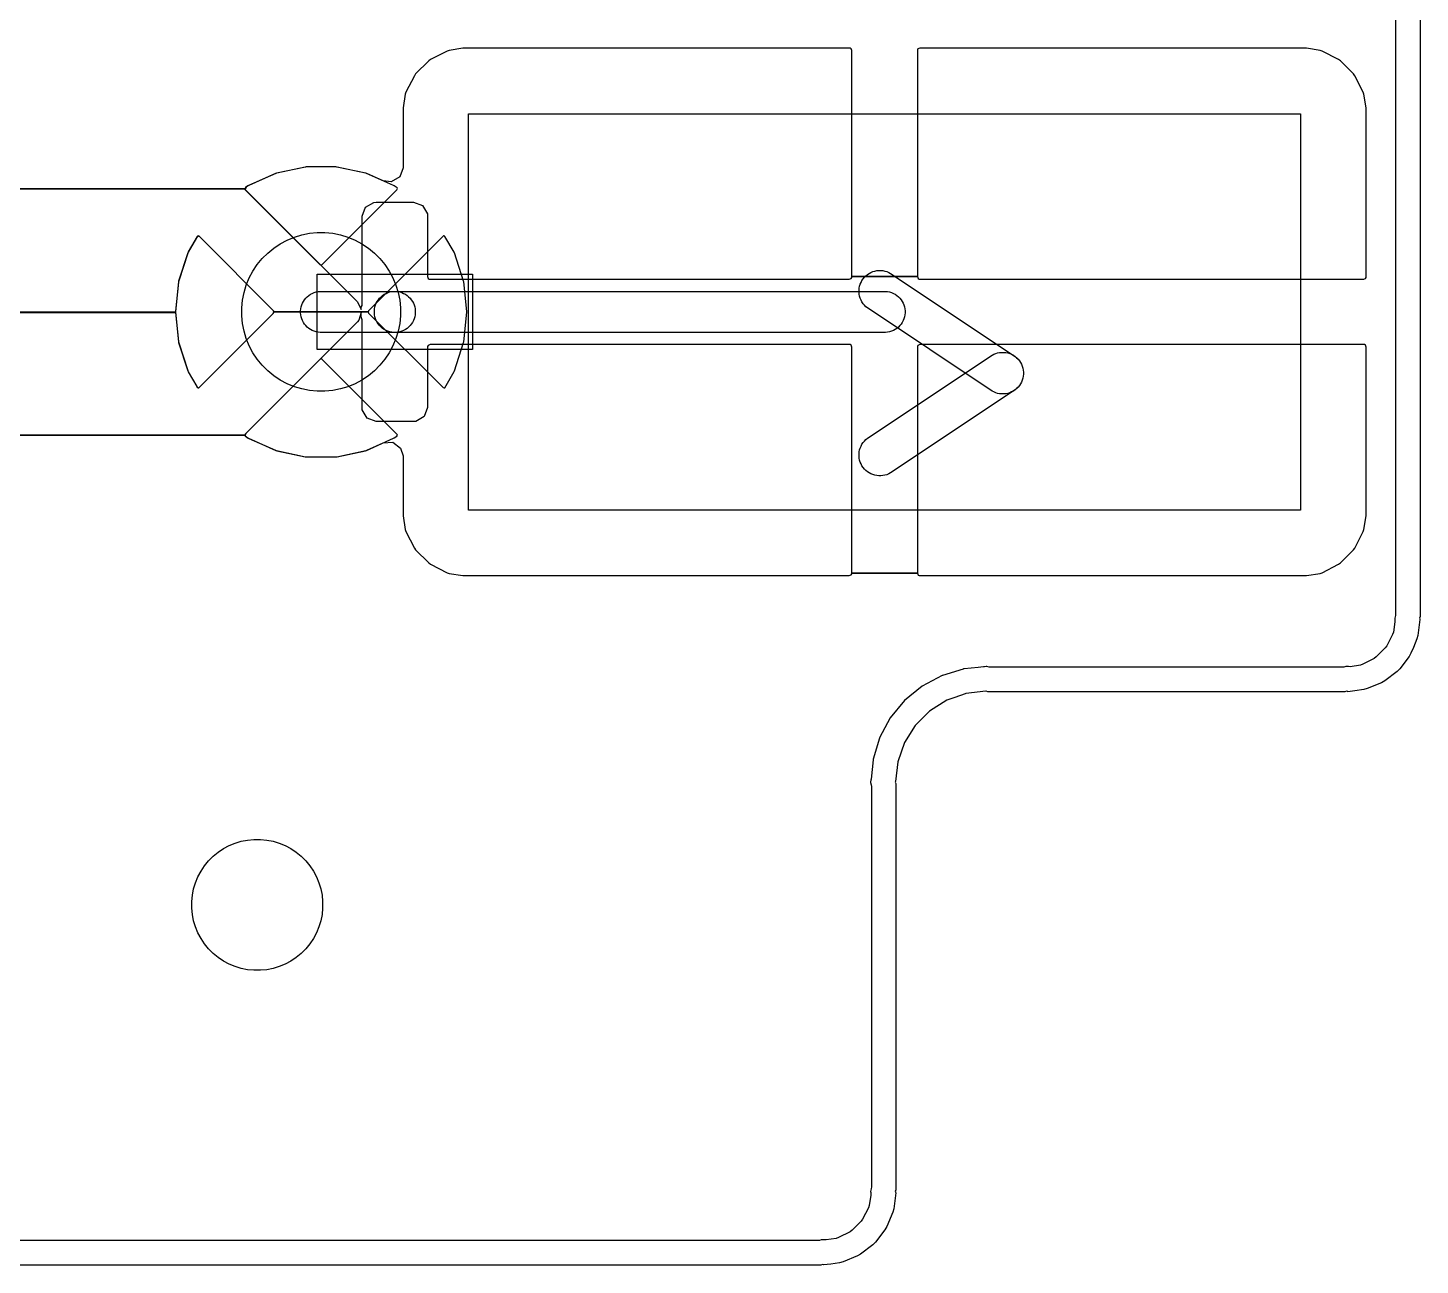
# Model space of a CAD drawing. Extents: x 125179 to 173800, y -108200 to -87800.
# Drawn here: x 165300 to 173800, y -108200 to -100646 of the extents above; entities that cross this region are included whole.
import ezdxf

# ---------------------------------------------------------------- set-up
doc = ezdxf.new("R2010")
doc.units = 0
doc.layers.add('L2D0_Cu1', color=1, linetype='CONTINUOUS')
doc.layers.add('L4D0_Cu2', color=2, linetype='CONTINUOUS')

msp = doc.modelspace()

# ---------------------------------------------------------------- linework, layer by layer
at = {"layer": 'L2D0_Cu1'}
for points in [[(173649.5, -91777.902), (173649.5, -104221.634), (173648.253, -104232.617), (173644.344, -104249.6), (173645.561, -104254.983), (173645.55, -104260.501), (173645.545, -104260.501), (173645.934, -104272.451), (173636.04, -104334.853), (173631.302, -104349.429), (173595.797, -104419.097), (173586.788, -104431.496), (173531.496, -104486.788), (173519.097, -104495.797), (173449.429, -104531.302), (173434.853, -104536.04), (173372.835, -104545.873), (173361.216, -104545.474), (173361.216, -104545.588), (173355.696, -104545.58), (173350.318, -104544.344), (173344.936, -104545.563), (173344.935, -104545.563), (173339.629, -104546.765), (173333.153, -104548.232), (173332.901, -104548.289), (173322.077, -104549.5), (171178.587, -104549.5), (171167.513, -104548.232), (171153.467, -104544.973), (171153.465, -104544.973), (171150.759, -104544.345), (171150.041, -104544.344), (171139.415, -104546.766), (171133.328, -104547.755), (171100.439, -104550.988), (171015.097, -104559.378), (171015.093, -104559.379), (171012.701, -104559.614), (171010.403, -104560.311), (171010.397, -104560.312), (170882.941, -104598.958), (170882.937, -104598.96), (170880.637, -104599.657), (170758.925, -104664.701), (170652.246, -104752.246), (170564.701, -104858.925), (170499.657, -104980.637), (170498.96, -104982.937), (170498.958, -104982.941), (170460.312, -105110.397), (170460.311, -105110.403), (170459.614, -105112.701), (170459.379, -105115.093), (170459.378, -105115.097), (170447.848, -105232.379), (170446.819, -105238.642), (170444.345, -105249.323), (170444.344, -105250.041), (170444.961, -105252.742), (170448.271, -105267.24), (170449.5, -105278.147), (170449.5, -107721.634), (170448.253, -107732.617), (170444.344, -107749.6), (170445.561, -107754.983), (170445.55, -107760.501), (170445.545, -107760.501), (170445.934, -107772.451), (170436.04, -107834.853), (170431.302, -107849.429), (170395.797, -107919.097), (170386.788, -107931.496), (170331.496, -107986.788), (170319.097, -107995.797), (170249.429, -108031.302), (170234.853, -108036.04), (170172.835, -108045.873), (170161.216, -108045.474), (170161.216, -108045.588), (170155.696, -108045.58), (170150.318, -108044.344), (170144.936, -108045.563), (170144.935, -108045.563), (170143.28, -108045.938), (170133.056, -108048.254), (170132.901, -108048.289), (170122.077, -108049.5), (133878.343, -108049.5)], [(150925.5, -101628.019), (166624.219, -101628.019), (166625.279, -101632.436), (167083.107, -102090.264), (167090, -102093.119), (167096.893, -102090.264), (167552.877, -101634.28), (167555.732, -101627.387), (167553.994, -101623.191), (167537.018, -101610.857), (167532.591, -101608.301), (167367.328, -101534.722), (167362.477, -101533.146), (167185.526, -101495.533), (167180.453, -101495), (166999.547, -101495), (166994.474, -101495.533), (166817.523, -101533.146), (166812.672, -101534.722), (166647.412, -101608.3), (166642.98, -101610.859), (166628.116, -101621.659), (166624.219, -101628.019), (150925.5, -101628.019)], [(150846.058, -102382.55), (166200.393, -102382.55), (166219.303, -102562.464), (166220.364, -102567.455), (166276.266, -102739.503), (166278.344, -102744.171), (166333.734, -102840.11), (166339.651, -102844.65), (166342.94, -102844.217), (166800.264, -102386.893), (166803.119, -102380), (167376.881, -102380), (167379.736, -102386.893), (167834.5, -102841.657), (167841.393, -102844.512), (167844.457, -102843.243), (167901.656, -102744.171), (167903.734, -102739.503), (167959.636, -102567.455), (167960.697, -102562.464), (167979.607, -102382.55), (167979.607, -102377.45), (167960.697, -102197.536), (167959.636, -102192.545), (167903.734, -102020.497), (167901.656, -102015.829), (167846.266, -101919.89), (167840.349, -101915.35), (167837.06, -101915.783), (167379.736, -102373.107), (167376.881, -102380), (166803.119, -102380), (166800.264, -102373.107), (166345.5, -101918.343), (166338.607, -101915.488), (166335.543, -101916.757), (166278.344, -102015.829), (166276.266, -102020.497), (166220.364, -102192.545), (166219.303, -102197.536), (166200.393, -102377.45), (166200.393, -102382.55), (150846.058, -102382.55)], [(149600.5, -103132.613), (166624.268, -103132.613), (166626.006, -103136.809), (166642.982, -103149.143), (166647.409, -103151.699), (166812.672, -103225.278), (166817.523, -103226.854), (166994.474, -103264.467), (166999.547, -103265), (167180.453, -103265), (167185.526, -103264.467), (167362.477, -103226.854), (167367.328, -103225.278), (167532.591, -103151.699), (167537.018, -103149.143), (167551.885, -103138.342), (167555.783, -103131.981), (167554.722, -103127.565), (167096.893, -102669.736), (167090, -102666.881), (167083.107, -102669.736), (166627.123, -103125.72), (166624.268, -103132.613), (149600.5, -103132.613)]]:
    msp.add_lwpolyline(points, dxfattribs=at)
for points in [[(167990, -103590), (167990, -101170), (173070, -101170), (173070, -103590)], [(167066.202, -102864.416), (167018.836, -102859.751), (166972.155, -102850.465), (166926.608, -102836.649), (166882.636, -102818.435), (166840.66, -102795.998), (166801.086, -102769.556), (166764.294, -102739.361), (166730.639, -102705.706), (166700.444, -102668.914), (166674.002, -102629.34), (166651.565, -102587.364), (166633.351, -102543.392), (166619.535, -102497.845), (166610.249, -102451.164), (166605.584, -102403.798), (166605.584, -102356.202), (166610.249, -102308.836), (166619.535, -102262.155), (166633.351, -102216.608), (166651.565, -102172.636), (166674.002, -102130.66), (166700.444, -102091.086), (166730.639, -102054.294), (166764.294, -102020.639), (166801.086, -101990.444), (166840.66, -101964.002), (166882.636, -101941.565), (166926.608, -101923.351), (166972.155, -101909.535), (167018.836, -101900.249), (167066.202, -101895.584), (167113.798, -101895.584), (167161.164, -101900.249), (167207.845, -101909.535), (167253.392, -101923.351), (167297.364, -101941.565), (167339.34, -101964.002), (167378.914, -101990.444), (167415.706, -102020.639), (167449.361, -102054.294), (167479.556, -102091.086), (167505.998, -102130.66), (167528.435, -102172.636), (167546.649, -102216.608), (167560.465, -102262.155), (167569.751, -102308.836), (167574.416, -102356.202), (167574.416, -102403.798), (167569.751, -102451.164), (167560.465, -102497.845), (167546.649, -102543.392), (167528.435, -102587.364), (167505.998, -102629.34), (167479.556, -102668.914), (167449.361, -102705.706), (167415.706, -102739.361), (167378.914, -102769.556), (167339.34, -102795.998), (167297.364, -102818.435), (167253.392, -102836.649), (167207.845, -102850.465), (167161.164, -102859.751), (167113.798, -102864.416)], [(167065, -102610), (167065, -102150), (168015, -102150), (168015, -102610)], [(167083.859, -102505), (167071.637, -102503.796), (167059.591, -102501.4), (167047.838, -102497.835), (167036.491, -102493.135), (167025.66, -102487.345), (167015.448, -102480.522), (167005.954, -102472.731), (166997.269, -102464.046), (166989.478, -102454.552), (166982.655, -102444.34), (166976.865, -102433.509), (166972.165, -102422.162), (166968.6, -102410.409), (166966.204, -102398.363), (166965, -102386.141), (166965, -102373.859), (166966.204, -102361.637), (166968.6, -102349.591), (166972.165, -102337.838), (166976.865, -102326.491), (166982.655, -102315.66), (166989.478, -102305.448), (166997.269, -102295.954), (167005.954, -102287.269), (167015.448, -102279.478), (167025.66, -102272.655), (167036.491, -102266.865), (167047.838, -102262.165), (167059.591, -102258.6), (167071.637, -102256.204), (167083.859, -102255), (167546.141, -102255), (167558.363, -102256.204), (167570.409, -102258.6), (167582.162, -102262.165), (167593.509, -102266.865), (167604.34, -102272.655), (167614.552, -102279.478), (167624.046, -102287.269), (167632.731, -102295.954), (167640.522, -102305.448), (167647.345, -102315.66), (167653.135, -102326.491), (167657.835, -102337.838), (167661.4, -102349.591), (167663.796, -102361.637), (167665, -102373.859), (167665, -102386.141), (167663.796, -102398.363), (167661.4, -102410.409), (167657.835, -102422.162), (167653.135, -102433.509), (167647.345, -102444.34), (167640.522, -102454.552), (167632.731, -102464.046), (167624.046, -102472.731), (167614.552, -102480.522), (167604.34, -102487.345), (167593.509, -102493.135), (167582.162, -102497.835), (167570.409, -102501.4), (167558.363, -102503.796), (167546.141, -102505)], [(167533.859, -102505), (167521.637, -102503.796), (167509.591, -102501.4), (167497.838, -102497.835), (167486.491, -102493.135), (167475.66, -102487.345), (167465.448, -102480.522), (167455.954, -102472.731), (167447.269, -102464.046), (167439.478, -102454.552), (167432.655, -102444.34), (167426.865, -102433.509), (167422.165, -102422.162), (167418.6, -102410.409), (167416.204, -102398.363), (167415, -102386.141), (167415, -102373.859), (167416.204, -102361.637), (167418.6, -102349.591), (167422.165, -102337.838), (167426.865, -102326.491), (167432.655, -102315.66), (167439.478, -102305.448), (167447.269, -102295.954), (167455.954, -102287.269), (167465.448, -102279.478), (167475.66, -102272.655), (167486.491, -102266.865), (167497.838, -102262.165), (167509.591, -102258.6), (167521.637, -102256.204), (167533.859, -102255), (170536.141, -102255), (170548.363, -102256.204), (170560.409, -102258.6), (170572.162, -102262.165), (170583.509, -102266.865), (170594.34, -102272.655), (170604.552, -102279.478), (170614.046, -102287.269), (170622.731, -102295.954), (170630.522, -102305.448), (170637.345, -102315.66), (170643.135, -102326.491), (170647.835, -102337.838), (170651.4, -102349.591), (170653.796, -102361.637), (170655, -102373.859), (170655, -102386.141), (170653.796, -102398.363), (170651.4, -102410.409), (170647.835, -102422.162), (170643.135, -102433.509), (170637.345, -102444.34), (170630.522, -102454.552), (170622.731, -102464.046), (170614.046, -102472.731), (170604.552, -102480.522), (170594.34, -102487.345), (170583.509, -102493.135), (170572.162, -102497.835), (170560.409, -102501.4), (170548.363, -102503.796), (170536.141, -102505)], [(166680.373, -106399.518), (166641.308, -106395.671), (166602.808, -106388.013), (166565.244, -106376.618), (166528.978, -106361.596), (166494.359, -106343.091), (166461.72, -106321.283), (166431.376, -106296.38), (166403.62, -106268.624), (166378.717, -106238.28), (166356.909, -106205.641), (166338.404, -106171.022), (166323.382, -106134.756), (166311.987, -106097.192), (166304.329, -106058.692), (166300.482, -106019.627), (166300.482, -105980.373), (166304.329, -105941.308), (166311.987, -105902.808), (166323.382, -105865.244), (166338.404, -105828.978), (166356.909, -105794.359), (166378.717, -105761.72), (166403.62, -105731.376), (166431.376, -105703.62), (166461.72, -105678.717), (166494.359, -105656.909), (166528.978, -105638.404), (166565.244, -105623.382), (166602.808, -105611.987), (166641.308, -105604.329), (166680.373, -105600.482), (166719.627, -105600.482), (166758.692, -105604.329), (166797.192, -105611.987), (166834.756, -105623.382), (166871.022, -105638.404), (166905.641, -105656.909), (166938.28, -105678.717), (166968.624, -105703.62), (166996.38, -105731.376), (167021.283, -105761.72), (167043.091, -105794.359), (167061.596, -105828.978), (167076.618, -105865.244), (167088.013, -105902.808), (167095.671, -105941.308), (167099.518, -105980.373), (167099.518, -106019.627), (167095.671, -106058.692), (167088.013, -106097.192), (167076.618, -106134.756), (167061.596, -106171.022), (167043.091, -106205.641), (167021.283, -106238.28), (166996.38, -106268.624), (166968.624, -106296.38), (166938.28, -106321.283), (166905.641, -106343.091), (166871.022, -106361.596), (166834.756, -106376.618), (166797.192, -106388.013), (166758.692, -106395.671), (166719.627, -106399.518)]]:
    msp.add_lwpolyline(points, close=True, dxfattribs=at)
at = {"layer": 'L4D0_Cu2'}
for points in [[(173799.5, -91776.445), (173799.5, -104239.949), (173795.339, -104249.989), (173798.003, -104256.424), (173797.561, -104257.489), (173798.495, -104257.612), (173785.653, -104355.036), (173779.808, -104376.838), (173758.486, -104428.3), (173743.608, -104464.209), (173732.319, -104483.758), (173674.746, -104558.783), (173658.783, -104574.746), (173583.758, -104632.319), (173564.212, -104643.606), (173476.838, -104679.808), (173455.037, -104685.653), (173401.104, -104692.762), (173357.613, -104698.495), (173357.612, -104698.495), (173357.584, -104698.284), (173357.219, -104698.332), (173349.989, -104695.339), (173339.949, -104699.5), (173327.459, -104699.5), (173323.974, -104699.424), (173323.543, -104699.5), (171160.051, -104699.5), (171150.011, -104695.339), (171147.762, -104696.27), (171026.727, -104709.886), (171022.139, -104711.491), (171022.138, -104711.491), (170959.604, -104733.365), (170909.622, -104750.848), (170804.572, -104816.847), (170716.847, -104904.572), (170650.848, -105009.622), (170609.886, -105126.727), (170596.27, -105247.762), (170595.339, -105250.011), (170599.5, -105260.051), (170599.5, -105272.541), (170599.424, -105276.026), (170599.5, -105276.457), (170599.5, -107739.949), (170595.339, -107749.989), (170598.003, -107756.424), (170597.561, -107757.489), (170598.495, -107757.612), (170585.653, -107855.036), (170579.808, -107876.838), (170543.608, -107964.209), (170532.319, -107983.758), (170474.746, -108058.783), (170458.783, -108074.746), (170383.758, -108132.319), (170364.212, -108143.606), (170276.838, -108179.808), (170255.037, -108185.653), (170201.104, -108192.762), (170157.613, -108198.495), (170157.612, -108198.495), (170157.584, -108198.284), (170157.219, -108198.332), (170149.989, -108195.339), (170139.949, -108199.5), (170127.459, -108199.5), (170123.974, -108199.424), (170123.543, -108199.5), (133860.045, -108199.5)], [(173649.5, -91777.902), (173649.5, -104221.634), (173648.253, -104232.617), (173644.344, -104249.6), (173645.561, -104254.983), (173645.55, -104260.501), (173645.545, -104260.501), (173645.934, -104272.451), (173636.04, -104334.853), (173631.302, -104349.429), (173595.797, -104419.097), (173586.788, -104431.496), (173531.496, -104486.788), (173519.097, -104495.797), (173449.429, -104531.302), (173434.853, -104536.04), (173372.835, -104545.873), (173361.216, -104545.474), (173361.216, -104545.588), (173355.696, -104545.58), (173350.318, -104544.344), (173344.936, -104545.563), (173344.935, -104545.563), (173339.629, -104546.765), (173333.153, -104548.232), (173332.901, -104548.289), (173322.077, -104549.5), (171178.587, -104549.5), (171167.513, -104548.232), (171153.467, -104544.973), (171153.465, -104544.973), (171150.759, -104544.345), (171150.041, -104544.344), (171139.415, -104546.766), (171133.328, -104547.755), (171100.439, -104550.988), (171015.097, -104559.378), (171015.093, -104559.379), (171012.701, -104559.614), (171010.403, -104560.311), (171010.397, -104560.312), (170882.941, -104598.958), (170882.937, -104598.96), (170880.637, -104599.657), (170758.925, -104664.701), (170652.246, -104752.246), (170564.701, -104858.925), (170499.657, -104980.637), (170498.96, -104982.937), (170498.958, -104982.941), (170460.312, -105110.397), (170460.311, -105110.403), (170459.614, -105112.701), (170459.379, -105115.093), (170459.378, -105115.097), (170447.848, -105232.379), (170446.819, -105238.642), (170444.345, -105249.323), (170444.344, -105250.041), (170444.961, -105252.742), (170448.271, -105267.24), (170449.5, -105278.147), (170449.5, -107721.634), (170448.253, -107732.617), (170444.344, -107749.6), (170445.561, -107754.983), (170445.55, -107760.501), (170445.545, -107760.501), (170445.934, -107772.451), (170436.04, -107834.853), (170431.302, -107849.429), (170395.797, -107919.097), (170386.788, -107931.496), (170331.496, -107986.788), (170319.097, -107995.797), (170249.429, -108031.302), (170234.853, -108036.04), (170172.835, -108045.873), (170161.216, -108045.474), (170161.216, -108045.588), (170155.696, -108045.58), (170150.318, -108044.344), (170144.936, -108045.563), (170144.935, -108045.563), (170143.28, -108045.938), (170133.056, -108048.254), (170132.901, -108048.289), (170122.077, -108049.5), (133878.343, -108049.5)], [(159458.176, -101628.731), (166625.618, -101628.731), (166626.093, -101633.25), (167311.678, -102318.835), (167333.84, -102366.361), (167333.84, -102351.998), (167340, -102340.165), (167340, -101796.5), (167360.237, -101740.899), (167411.479, -101711.314), (167426.5, -101710), (167653.5, -101710), (167709.101, -101730.237), (167738.686, -101781.479), (167740, -101796.5), (167740, -102164.749), (167744.252, -102176.432), (167750.432, -102180), (170314.749, -102180), (170326.432, -102175.748), (170330, -102169.568), (170330, -102164.749), (170730, -102164.749), (170734.252, -102176.432), (170740.432, -102180), (173454.748, -102180), (173466.431, -102175.748), (173469.999, -102169.568), (173469.999, -101141.916), (173469.468, -101135.164), (173456.23, -101051.58), (173452.073, -101038.783), (173400.732, -100938.021), (173392.828, -100927.142), (173312.858, -100847.172), (173301.979, -100839.268), (173201.212, -100787.925), (173188.425, -100783.77), (173104.835, -100770.531), (173098.086, -100770), (170745.251, -100770), (170733.568, -100774.252), (170730, -100780.432), (170730, -102164.749), (170330, -102164.749), (170330, -100785.252), (170325.748, -100773.569), (170319.568, -100770.001), (167961.916, -100770.001), (167955.164, -100770.532), (167871.58, -100783.77), (167858.783, -100787.927), (167758.021, -100839.268), (167747.142, -100847.172), (167667.172, -100927.142), (167659.268, -100938.021), (167607.925, -101038.788), (167603.77, -101051.575), (167590.531, -101135.165), (167590, -101141.914), (167590, -101500.663), (167569.763, -101556.264), (167518.521, -101585.849), (167468.317, -101579.685), (167369.127, -101535.523), (167360.551, -101532.736), (167187.448, -101495.942), (167178.486, -101495), (167001.514, -101495), (166992.552, -101495.942), (166819.449, -101532.736), (166810.873, -101535.523), (166649.204, -101607.502), (166641.393, -101612.013), (166632.571, -101618.422), (166625.618, -101628.731), (159458.176, -101628.731)], [(159496.51, -101628.019), (166624.219, -101628.019), (166625.279, -101632.436), (167083.107, -102090.264), (167090, -102093.119), (167096.893, -102090.264), (167552.877, -101634.28), (167555.732, -101627.387), (167553.994, -101623.191), (167537.018, -101610.857), (167532.591, -101608.301), (167367.328, -101534.722), (167362.477, -101533.146), (167185.526, -101495.533), (167180.453, -101495), (166999.547, -101495), (166994.474, -101495.533), (166817.523, -101533.146), (166812.672, -101534.722), (166647.412, -101608.3), (166642.98, -101610.859), (166628.116, -101621.659), (166624.219, -101628.019), (159496.51, -101628.019)], [(164543.799, -102384.51), (166200.599, -102384.51), (166219.097, -102560.509), (166220.972, -102569.325), (166275.657, -102737.631), (166279.327, -102745.873), (166330.981, -102835.341), (166340.506, -102843.334), (166342.979, -102843.334), (166345.306, -102841.851), (166796.372, -102390.785), (166801.627, -102379.517), (166799.779, -102372.622), (166349.392, -101922.235), (166338.124, -101916.98), (166335.734, -101917.621), (166333.87, -101919.654), (166279.327, -102014.127), (166275.657, -102022.369), (166220.972, -102190.675), (166219.097, -102199.491), (166200.599, -102375.49), (166200.599, -102384.51), (164543.799, -102384.51)], [(164575.621, -102382.55), (166200.393, -102382.55), (166219.303, -102562.464), (166220.364, -102567.455), (166276.266, -102739.503), (166278.344, -102744.171), (166333.734, -102840.11), (166339.651, -102844.65), (166342.94, -102844.217), (166800.264, -102386.893), (166803.119, -102380), (167376.881, -102380), (167379.736, -102386.893), (167834.5, -102841.657), (167841.393, -102844.512), (167844.457, -102843.243), (167901.656, -102744.171), (167903.734, -102739.503), (167959.636, -102567.455), (167960.697, -102562.464), (167979.607, -102382.55), (167979.607, -102377.45), (167960.697, -102197.536), (167959.636, -102192.545), (167903.734, -102020.497), (167901.656, -102015.829), (167846.266, -101919.89), (167840.349, -101915.35), (167837.06, -101915.783), (167379.736, -102373.107), (167376.881, -102380), (166803.119, -102380), (166800.264, -102373.107), (166345.5, -101918.343), (166338.607, -101915.488), (166335.543, -101916.757), (166278.344, -102015.829), (166276.266, -102020.497), (166220.364, -102192.545), (166219.303, -102197.536), (166200.393, -102377.45), (166200.393, -102382.55), (164575.621, -102382.55)], [(164678.299, -103133.096), (166625.76, -103133.096), (166626.936, -103137.485), (166641.393, -103147.989), (166649.203, -103152.498), (166810.873, -103224.477), (166819.449, -103227.264), (166992.552, -103264.058), (167001.514, -103265), (167178.486, -103265), (167187.448, -103264.058), (167360.551, -103227.264), (167369.131, -103224.476), (167468.319, -103180.315), (167527.344, -103176.188), (167575.213, -103210.967), (167590.001, -103259.337), (167590.001, -103618.084), (167590.532, -103624.836), (167603.77, -103708.42), (167607.927, -103721.217), (167659.268, -103821.979), (167667.172, -103832.858), (167747.142, -103912.828), (167758.021, -103920.732), (167858.788, -103972.075), (167871.575, -103976.23), (167955.165, -103989.469), (167961.914, -103990), (170314.749, -103990), (170326.432, -103985.748), (170330, -103979.568), (170330, -103974.748), (170730, -103974.748), (170734.252, -103986.431), (170740.432, -103989.999), (173098.084, -103989.999), (173104.836, -103989.468), (173188.42, -103976.23), (173201.217, -103972.073), (173301.979, -103920.732), (173312.858, -103912.828), (173392.828, -103832.858), (173400.732, -103821.979), (173452.075, -103721.212), (173456.23, -103708.425), (173469.469, -103624.835), (173470, -103618.086), (173470, -102595.251), (173465.748, -102583.568), (173459.568, -102580), (170745.251, -102580), (170733.568, -102584.252), (170730, -102590.432), (170730, -103974.748), (170330, -103974.748), (170330, -102595.251), (170325.748, -102583.568), (170319.568, -102580), (167755.251, -102580), (167743.568, -102584.252), (167740, -102590.432), (167740, -102963.5), (167719.763, -103019.101), (167668.521, -103048.686), (167653.5, -103050), (167426.5, -103050), (167370.899, -103029.763), (167341.314, -102978.521), (167340, -102963.5), (167340, -102428.096), (167333.839, -102411.168), (167333.839, -102383.077), (167321.37, -102429.614), (167311.678, -102441.165), (166631.015, -103121.828), (166625.76, -103133.096), (164678.299, -103133.096)], [(164700.5, -103132.613), (166624.268, -103132.613), (166626.006, -103136.809), (166642.982, -103149.143), (166647.409, -103151.699), (166812.672, -103225.278), (166817.523, -103226.854), (166994.474, -103264.467), (166999.547, -103265), (167180.453, -103265), (167185.526, -103264.467), (167362.477, -103226.854), (167367.328, -103225.278), (167532.591, -103151.699), (167537.018, -103149.143), (167551.885, -103138.342), (167555.783, -103131.981), (167554.722, -103127.565), (167096.893, -102669.736), (167090, -102666.881), (167083.107, -102669.736), (166627.123, -103125.72), (166624.268, -103132.613), (164700.5, -103132.613)]]:
    msp.add_lwpolyline(points, dxfattribs=at)
for points in [[(167990, -103590), (167990, -101170), (173070, -101170), (173070, -103590)], [(167066.202, -102864.416), (167018.836, -102859.751), (166972.155, -102850.465), (166926.608, -102836.649), (166882.636, -102818.435), (166840.66, -102795.998), (166801.086, -102769.556), (166764.294, -102739.361), (166730.639, -102705.706), (166700.444, -102668.914), (166674.002, -102629.34), (166651.565, -102587.364), (166633.351, -102543.392), (166619.535, -102497.845), (166610.249, -102451.164), (166605.584, -102403.798), (166605.584, -102356.202), (166610.249, -102308.836), (166619.535, -102262.155), (166633.351, -102216.608), (166651.565, -102172.636), (166674.002, -102130.66), (166700.444, -102091.086), (166730.639, -102054.294), (166764.294, -102020.639), (166801.086, -101990.444), (166840.66, -101964.002), (166882.636, -101941.565), (166926.608, -101923.351), (166972.155, -101909.535), (167018.836, -101900.249), (167066.202, -101895.584), (167113.798, -101895.584), (167161.164, -101900.249), (167207.845, -101909.535), (167253.392, -101923.351), (167297.364, -101941.565), (167339.34, -101964.002), (167378.914, -101990.444), (167415.706, -102020.639), (167449.361, -102054.294), (167479.556, -102091.086), (167505.998, -102130.66), (167528.435, -102172.636), (167546.649, -102216.608), (167560.465, -102262.155), (167569.751, -102308.836), (167574.416, -102356.202), (167574.416, -102403.798), (167569.751, -102451.164), (167560.465, -102497.845), (167546.649, -102543.392), (167528.435, -102587.364), (167505.998, -102629.34), (167479.556, -102668.914), (167449.361, -102705.706), (167415.706, -102739.361), (167378.914, -102769.556), (167339.34, -102795.998), (167297.364, -102818.435), (167253.392, -102836.649), (167207.845, -102850.465), (167161.164, -102859.751), (167113.798, -102864.416)], [(167065, -102610), (167065, -102150), (168015, -102150), (168015, -102610)], [(171244.894, -102881.006), (171232.474, -102879.796), (171220.233, -102877.375), (171208.289, -102873.765), (171196.755, -102869.002), (171185.744, -102863.131), (170425.362, -102356.21), (170415.708, -102348.304), (170406.875, -102339.489), (170398.949, -102329.852), (170392.006, -102319.484), (170386.112, -102308.485), (170381.325, -102296.962), (170377.69, -102285.025), (170375.243, -102272.789), (170374.007, -102260.372), (170373.994, -102247.894), (170375.204, -102235.474), (170377.625, -102223.233), (170381.235, -102211.289), (170385.998, -102199.755), (170391.869, -102188.744), (170398.79, -102178.362), (170406.696, -102168.708), (170415.511, -102159.875), (170425.148, -102151.949), (170435.516, -102145.006), (170446.515, -102139.112), (170458.038, -102134.325), (170469.975, -102130.69), (170482.211, -102128.243), (170494.628, -102127.007), (170507.106, -102126.994), (170519.526, -102128.204), (170531.767, -102130.625), (170543.711, -102134.235), (170555.245, -102138.998), (170566.256, -102144.869), (171326.638, -102651.79), (171336.292, -102659.696), (171345.125, -102668.511), (171353.051, -102678.148), (171359.994, -102688.516), (171365.888, -102699.515), (171370.675, -102711.038), (171374.31, -102722.975), (171376.757, -102735.211), (171377.993, -102747.628), (171378.006, -102760.106), (171376.796, -102772.526), (171374.375, -102784.767), (171370.765, -102796.711), (171366.002, -102808.245), (171360.131, -102819.256), (171353.21, -102829.638), (171345.304, -102839.292), (171336.489, -102848.125), (171326.852, -102856.051), (171316.484, -102862.994), (171305.485, -102868.888), (171293.962, -102873.675), (171282.025, -102877.31), (171269.789, -102879.757), (171257.372, -102880.993)], [(170507.106, -103381.006), (170494.628, -103380.993), (170482.211, -103379.757), (170469.975, -103377.31), (170458.038, -103373.675), (170446.515, -103368.888), (170435.516, -103362.994), (170425.148, -103356.051), (170415.511, -103348.125), (170406.696, -103339.292), (170398.79, -103329.638), (170391.869, -103319.256), (170385.998, -103308.245), (170381.235, -103296.711), (170377.625, -103284.767), (170375.204, -103272.526), (170373.994, -103260.106), (170374.007, -103247.628), (170375.243, -103235.211), (170377.69, -103222.975), (170381.325, -103211.038), (170386.112, -103199.515), (170392.006, -103188.516), (170398.949, -103178.148), (170406.875, -103168.511), (170415.708, -103159.696), (170425.362, -103151.79), (171185.744, -102644.869), (171196.755, -102638.998), (171208.289, -102634.235), (171220.233, -102630.625), (171232.474, -102628.204), (171244.894, -102626.994), (171257.372, -102627.007), (171269.789, -102628.243), (171282.025, -102630.69), (171293.962, -102634.325), (171305.485, -102639.112), (171316.484, -102645.006), (171326.852, -102651.949), (171336.489, -102659.875), (171345.304, -102668.708), (171353.21, -102678.362), (171360.131, -102688.744), (171366.002, -102699.755), (171370.765, -102711.289), (171374.375, -102723.233), (171376.796, -102735.474), (171378.006, -102747.894), (171377.993, -102760.372), (171376.757, -102772.789), (171374.31, -102785.025), (171370.675, -102796.962), (171365.888, -102808.485), (171359.994, -102819.484), (171353.051, -102829.852), (171345.125, -102839.489), (171336.292, -102848.304), (171326.638, -102856.21), (170566.256, -103363.131), (170555.245, -103369.002), (170543.711, -103373.765), (170531.767, -103377.375), (170519.526, -103379.796)], [(166680.373, -106399.518), (166641.308, -106395.671), (166602.808, -106388.013), (166565.244, -106376.618), (166528.978, -106361.596), (166494.359, -106343.091), (166461.72, -106321.283), (166431.376, -106296.38), (166403.62, -106268.624), (166378.717, -106238.28), (166356.909, -106205.641), (166338.404, -106171.022), (166323.382, -106134.756), (166311.987, -106097.192), (166304.329, -106058.692), (166300.482, -106019.627), (166300.482, -105980.373), (166304.329, -105941.308), (166311.987, -105902.808), (166323.382, -105865.244), (166338.404, -105828.978), (166356.909, -105794.359), (166378.717, -105761.72), (166403.62, -105731.376), (166431.376, -105703.62), (166461.72, -105678.717), (166494.359, -105656.909), (166528.978, -105638.404), (166565.244, -105623.382), (166602.808, -105611.987), (166641.308, -105604.329), (166680.373, -105600.482), (166719.627, -105600.482), (166758.692, -105604.329), (166797.192, -105611.987), (166834.756, -105623.382), (166871.022, -105638.404), (166905.641, -105656.909), (166938.28, -105678.717), (166968.624, -105703.62), (166996.38, -105731.376), (167021.283, -105761.72), (167043.091, -105794.359), (167061.596, -105828.978), (167076.618, -105865.244), (167088.013, -105902.808), (167095.671, -105941.308), (167099.518, -105980.373), (167099.518, -106019.627), (167095.671, -106058.692), (167088.013, -106097.192), (167076.618, -106134.756), (167061.596, -106171.022), (167043.091, -106205.641), (167021.283, -106238.28), (166996.38, -106268.624), (166968.624, -106296.38), (166938.28, -106321.283), (166905.641, -106343.091), (166871.022, -106361.596), (166834.756, -106376.618), (166797.192, -106388.013), (166758.692, -106395.671), (166719.627, -106399.518)]]:
    msp.add_lwpolyline(points, close=True, dxfattribs=at)

doc.saveas('drawing.dxf')
